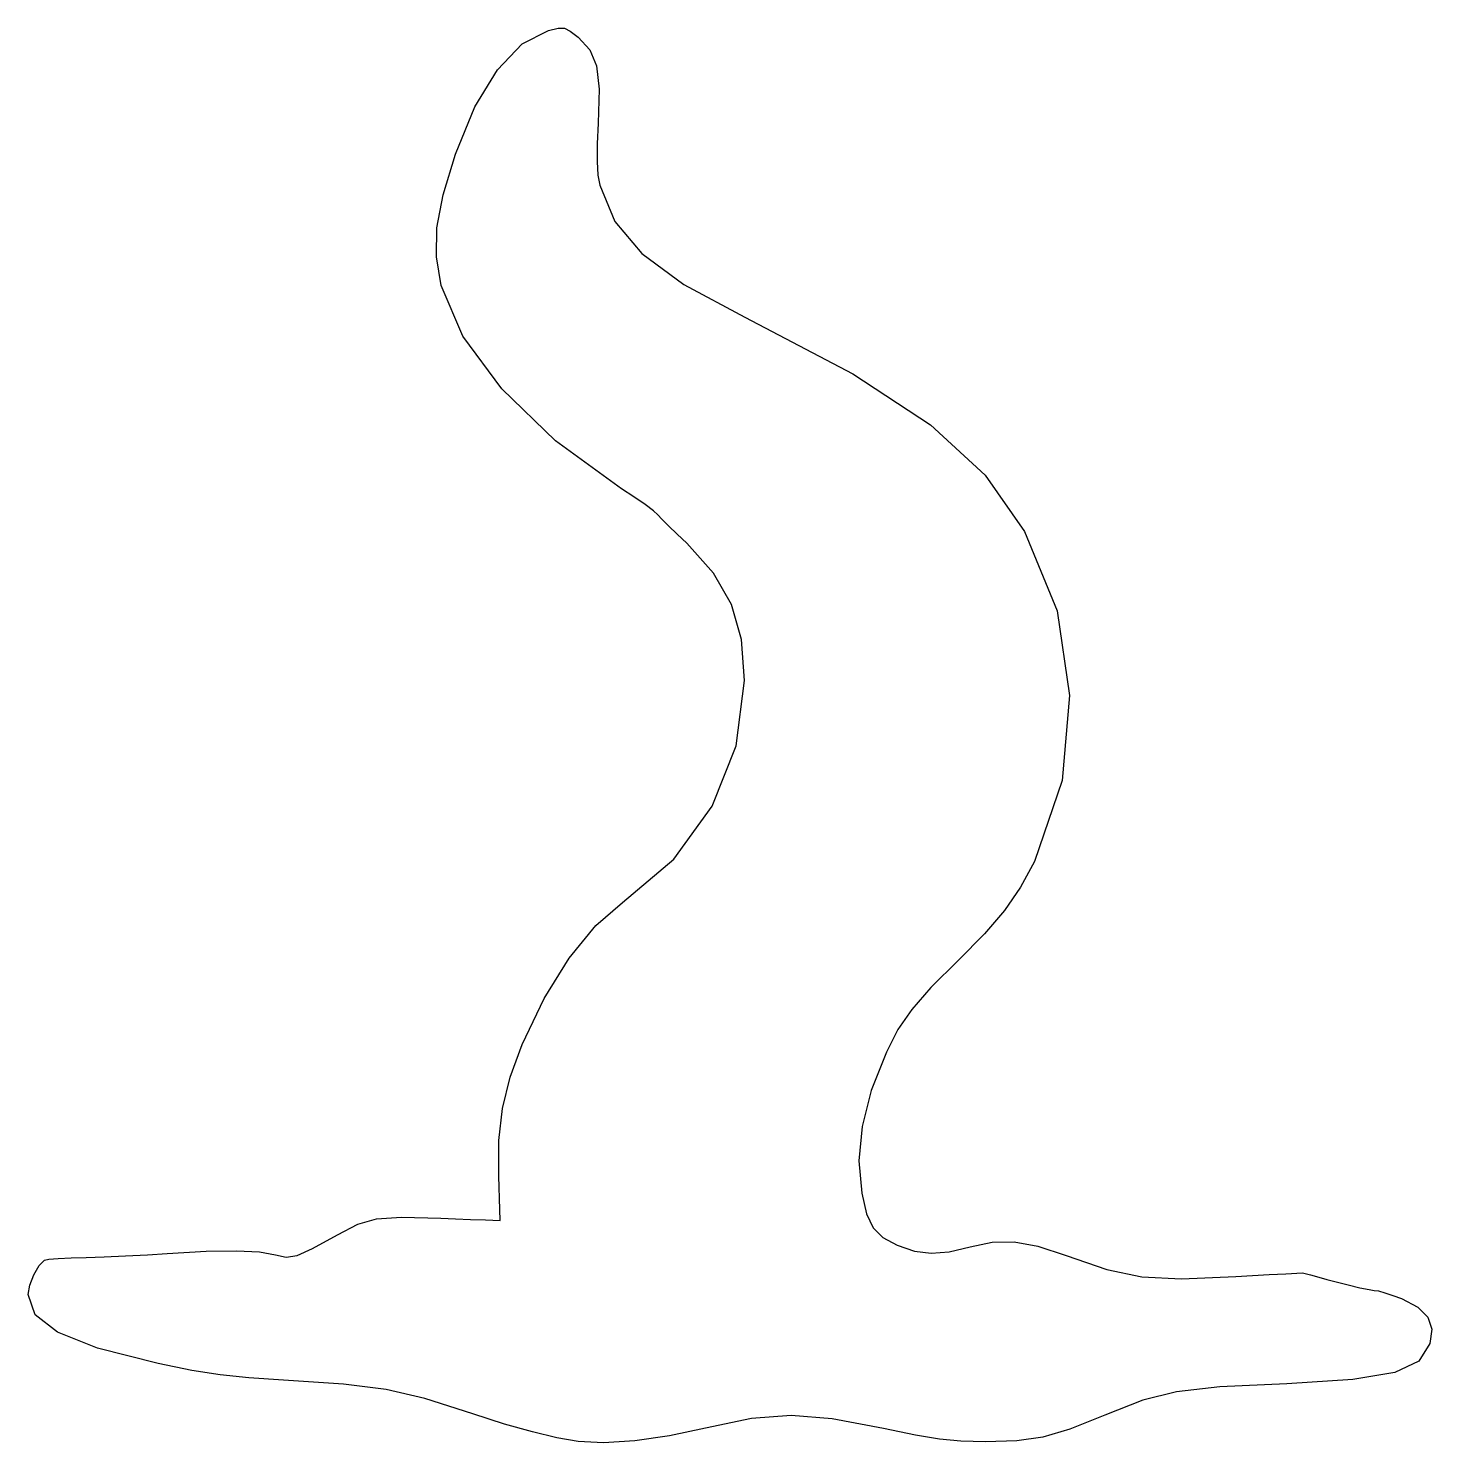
# Model space of a CAD drawing. Extents: x -67 to 63, y -62 to 69.
import ezdxf

# ---------------------------------------------------------------- set-up
doc = ezdxf.new("R2010")
doc.units = 0
doc.layers.add('Layer_1', color=7, linetype='CONTINUOUS')

msp = doc.modelspace()

# ---------------------------------------------------------------- linework, layer by layer
at = {"layer": 'Layer_1', "color": 7}
msp.add_lwpolyline([(-15.794462, -62.004334), (-17.784743, -61.658442), (-20.057077, -61.122587), (-22.643012, -60.388442), (-25.574105, -59.447739), (-30.041094, -58.021783), (-33.630368, -57.173423), (-37.591176, -56.680889), (-43.172761, -56.322269), (-46.408131, -56.111957), (-49.059146, -55.830299), (-51.675515, -55.403354), (-54.806952, -54.757178), (-60.433873, -53.329472), (-64.166854, -51.871117), (-66.237101, -50.259741), (-66.875804, -48.373113), (-66.730843, -47.49035), (-66.363001, -46.518744), (-65.872809, -45.671344), (-65.360812, -45.161396), (-64.956546, -45.087002), (-64.094467, -45.016221), (-62.901153, -44.957124), (-61.503182, -44.917556), (-59.81512, -44.868788), (-57.831953, -44.784517), (-55.800885, -44.676623), (-53.969133, -44.556848), (-50.353894, -44.341597), (-47.52327, -44.291587), (-45.398515, -44.408004), (-43.900903, -44.691778), (-42.924431, -44.893229), (-41.918532, -44.738063), (-40.467074, -44.090137), (-38.153907, -42.813646), (-36.267142, -41.83679), (-34.532203, -41.334124), (-32.213604, -41.187848), (-28.575864, -41.280304), (-27.192981, -41.332798), (-25.810101, -41.385291), (-24.427219, -41.437813), (-23.044336, -41.490334), (-23.079554, -40.462876), (-23.114776, -39.435418), (-23.149991, -38.408016), (-23.185212, -37.380558), (-23.161689, -34.062302), (-22.81922, -31.072468), (-22.116134, -28.176444), (-21.010771, -25.139846), (-18.971528, -20.874594), (-16.642348, -17.122703), (-14.1658, -14.085625), (-11.684465, -11.964725), (-6.91646, -7.943736), (-3.355459, -3.014132), (-1.126465, 2.596559), (-0.354488, 8.660752), (-0.639064, 12.483876), (-1.562147, 15.722463), (-3.2246, 18.615574), (-5.727279, 21.402261), (-6.609027, 22.249809), (-7.405387, 23.030799), (-8.028919, 23.658428), (-8.392179, 24.046001), (-8.813675, 24.416082), (-9.595788, 24.996062), (-10.626854, 25.706495), (-11.79521, 26.467905), (-17.910181, 30.921053), (-22.900656, 35.735196), (-26.519502, 40.631583), (-28.519587, 45.331483), (-28.971055, 48.005824), (-28.928025, 50.692365), (-28.351318, 53.75438), (-27.20179, 57.555052), (-25.40019, 61.939197), (-23.302812, 65.386493), (-20.991859, 67.787908), (-18.549523, 69.034345), (-17.672764, 69.232437), (-17.082982, 69.229897), (-16.544352, 68.973123), (-15.821051, 68.407744), (-14.718168, 67.230906), (-14.092124, 65.731995), (-13.864168, 63.573738), (-13.955539, 60.418925), (-14.039066, 58.486719), (-14.04186, 56.864477), (-13.964607, 55.577397), (-13.807929, 54.650639), (-12.395755, 51.284094), (-9.892301, 48.313477), (-5.978162, 45.448269), (-0.333937, 42.398085), (9.714432, 37.127766), (16.922756, 32.417694), (22.00121, 27.724333), (25.659977, 22.504201), (28.670552, 15.129187), (29.832974, 7.271654), (29.13446, -0.634462), (26.562246, -8.155148), (25.274579, -10.521017), (23.781401, -12.69125), (21.91739, -14.880391), (19.517221, -17.303156), (16.950185, -19.851228), (15.168929, -21.880067), (13.886217, -23.755659), (12.814803, -25.844075), (11.415552, -29.403377), (10.56932, -32.769188), (10.274876, -35.94876), (10.530996, -38.949036), (10.977937, -40.860245), (11.581419, -42.163829), (12.485101, -43.070525), (13.832652, -43.79101), (15.415624, -44.329236), (16.97508, -44.528936), (18.654252, -44.392962), (20.596374, -43.924078), (22.648897, -43.485504), (24.677068, -43.461233), (26.896914, -43.870032), (29.524452, -44.731769), (33.308513, -46.032701), (36.548125, -46.712687), (40.216054, -46.892914), (45.285059, -46.694484), (46.830222, -46.606402), (48.375383, -46.518349), (49.920553, -46.430296), (51.465714, -46.342158), (52.220266, -46.545724), (52.974815, -46.749291), (53.72937, -46.95283), (54.48392, -47.156369), (55.704556, -47.472796), (56.796906, -47.732328), (57.641684, -47.908265), (58.119597, -47.973656), (58.511098, -48.034898), (59.120597, -48.199575), (59.864735, -48.442625), (60.660158, -48.738732), (62.167939, -49.524298), (63.09875, -50.468162), (63.466065, -51.591801), (63.28336, -52.916665), (62.254488, -54.547769), (60.055023, -55.612678), (56.15174, -56.261224), (50.011428, -56.643099), (43.78678, -56.947476), (39.757463, -57.387912), (36.628648, -58.189028), (33.10551, -59.575332), (29.867101, -60.866357), (27.353236, -61.614726), (24.943297, -61.95788), (22.01668, -62.033487), (19.748004, -61.983336), (17.759423, -61.807399), (15.536276, -61.439071), (12.563894, -60.811832), (7.79825, -59.900339), (3.961104, -59.592491), (0.289763, -59.887074), (-3.978458, -60.782678), (-7.33204, -61.493258), (-10.552322, -61.947551), (-13.439665, -62.125012), (-15.794442, -62.004926), (-15.794442, -62.004926), (-15.794442, -62.004926), (-15.794442, -62.004926), (-15.794462, -62.004334)], close=True, dxfattribs=at)

doc.saveas('drawing.dxf')
